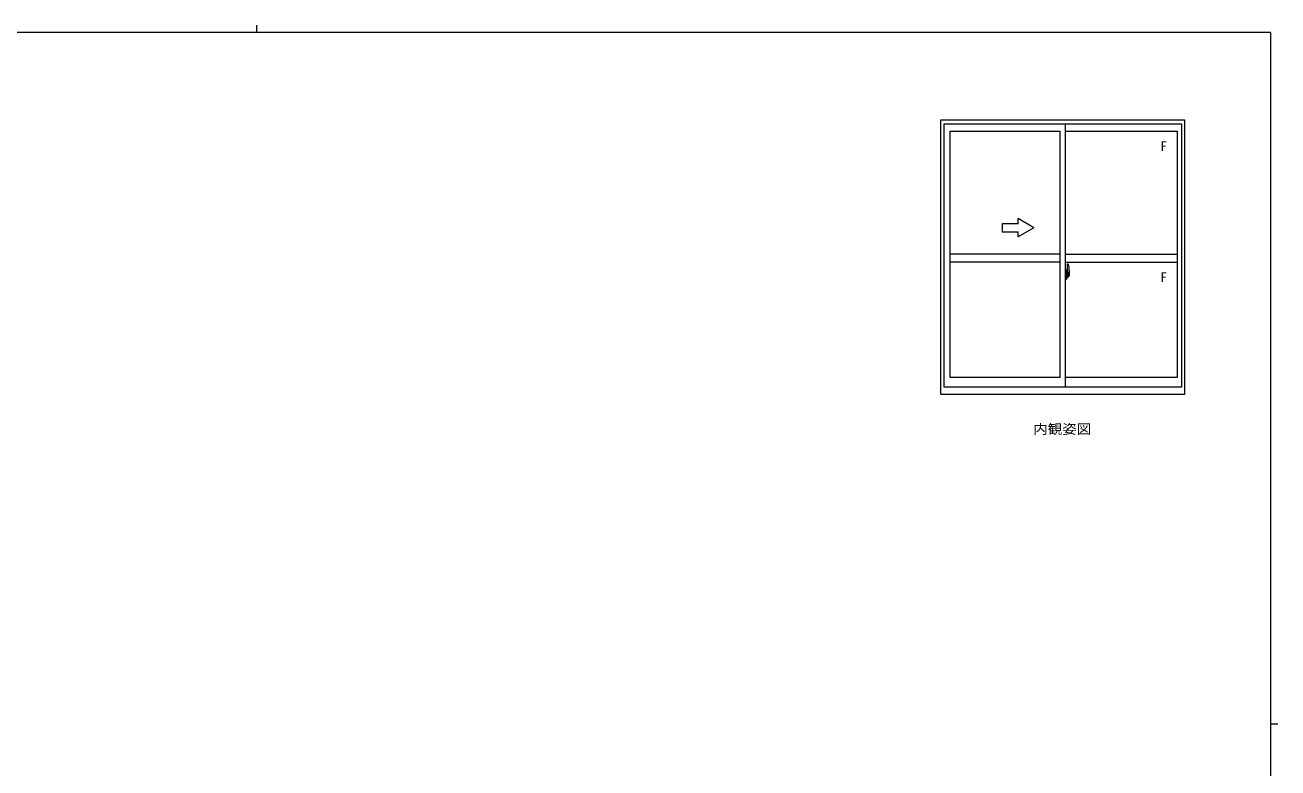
# Model space of a CAD drawing. Units: millimetres on the paper. Extents: x -420 to 373, y -297 to 267.
# Drawn here: x -120.6 to 355.1, y -14.9 to 267.2 of the extents above; entities that cross this region are included whole.
import ezdxf
from ezdxf.enums import TextEntityAlignment as Align

# ---------------------------------------------------------------- set-up
doc = ezdxf.new("R2010")
doc.units = ezdxf.units.MM
doc.linetypes.add('CHAIN2', pattern=[12, 9, -1, 1, -1])
doc.layers.add('0-1_YKK_ZWAK', color=7, linetype='Continuous', lineweight=9)
doc.layers.add('0-5_YKK_A1', color=4, linetype='Continuous', lineweight=9)
doc.layers.add('0-2_USER1', color=3, linetype='Continuous')
doc.styles.add('ＭＳ ゴシック', font='')
doc.styles.get('ＭＳ ゴシック').set_extended_font_data('MS Gothic')

msp = doc.modelspace()

# ---------------------------------------------------------------- linework, layer by layer
at = {"layer": '0-1_YKK_ZWAK'}
for p, q in [((-32.686, 267.2), (-32.686, 264.4)), ((352.3, 264.4), (-417.7, 264.4)), ((352.3, 264.4), (352.3, -260.6)), ((352.3, 1.9), (355.1, 1.9))]:
    msp.add_line(p, q, dxfattribs=at)
at = {"layer": '0-5_YKK_A1'}
for p, q in [((227.172, 126.97), (227.172, 231.22)), ((227.172, 231.22), (319.672, 231.22)), ((228.422, 129.72), (228.422, 229.72)), ((228.422, 229.72), (318.422, 229.72)), ((274.422, 129.72), (274.422, 229.72)), ((318.422, 229.72), (318.422, 129.72)), ((319.672, 231.22), (319.672, 126.97)), ((230.672, 133.42), (230.672, 226.87)), ((230.672, 226.87), (272.422, 226.87)), ((272.422, 133.42), (272.422, 226.87)), ((274.422, 226.87), (316.872, 226.87)), ((316.872, 226.87), (316.872, 133.42)), ((262.422, 190.22), (256.422, 193.684)), ((256.422, 191.72), (256.422, 193.684)), ((262.422, 190.22), (256.422, 186.756)), ((256.422, 186.756), (256.422, 188.72)), ((272.422, 180.22), (230.672, 180.22)), ((272.422, 177.22), (230.672, 177.22)), ((274.422, 180.22), (316.872, 180.22)), ((274.422, 177.22), (316.872, 177.22)), ((275.122, 176.369), (275.122, 173.11)), ((275.582, 176.379), (275.148, 176.394)), ((274.847, 174.13), (274.422, 174.145)), ((274.422, 174.145), (274.422, 170.645)), ((274.422, 172.532), (274.437, 172.532)), ((274.422, 172.207), (274.437, 172.207)), ((274.437, 172.754), (274.437, 171.685)), ((274.437, 172.754), (274.437, 172.749)), ((274.452, 172.769), (274.912, 172.753)), ((274.912, 171.687), (274.452, 171.671)), ((274.472, 171.795), (274.472, 171.738)), ((274.497, 171.82), (274.847, 171.82)), ((274.847, 171.713), (274.497, 171.713)), ((274.557, 172.885), (274.557, 172.815)), ((274.582, 172.91), (274.742, 172.91)), ((274.742, 172.79), (274.582, 172.79)), ((274.767, 172.885), (274.767, 172.815)), ((274.847, 174.13), (274.847, 173.145)), ((274.847, 174.1), (274.847, 173.145)), ((274.872, 174.1), (274.847, 174.1)), ((274.847, 173.145), (274.973, 173.14)), ((274.847, 173.145), (274.972, 173.145)), ((274.847, 171.645), (274.973, 171.649)), ((274.847, 170.69), (274.847, 171.645)), ((274.847, 171.645), (274.972, 171.645)), ((274.872, 174.125), (274.872, 173.17)), ((274.872, 174.125), (274.947, 174.125)), ((274.872, 173.17), (274.997, 173.17)), ((274.872, 171.795), (274.872, 171.738)), ((274.872, 170.665), (274.872, 171.62)), ((274.872, 171.62), (274.997, 171.62)), ((274.937, 172.728), (274.937, 171.711)), ((274.949, 172.729), (274.949, 172.061)), ((274.972, 173.145), (274.972, 173.17)), ((274.972, 171.645), (274.972, 171.62)), ((274.997, 174.075), (274.997, 173.17)), ((274.997, 172.803), (274.997, 173.116)), ((275.098, 172.968), (274.997, 172.97)), ((274.997, 171.674), (274.997, 171.987)), ((274.997, 171.82), (275.098, 171.822)), ((274.997, 170.715), (274.997, 171.62)), ((275.027, 172.367), (275.197, 172.367)), ((275.122, 173.15), (275.122, 172.591)), ((275.122, 173.11), (275.137, 173.11)), ((275.122, 172.591), (275.122, 172.943)), ((275.122, 172.652), (275.122, 172.887)), ((275.122, 172.694), (275.197, 172.694)), ((275.122, 171.847), (275.122, 172.367)), ((275.122, 172.367), (275.122, 171.569)), ((275.137, 173.11), (275.137, 172.813)), ((275.137, 172.813), (275.312, 172.813)), ((275.197, 172.985), (275.197, 173.035)), ((275.197, 172.813), (275.197, 172.591)), ((275.197, 172.367), (275.197, 171.569)), ((275.197, 172.367), (275.197, 172.367)), ((275.297, 172.367), (275.197, 172.367)), ((275.197, 172.293), (275.197, 172.367)), ((275.297, 172.293), (275.197, 172.293)), ((275.197, 172.247), (275.197, 172.293)), ((275.297, 172.247), (275.197, 172.247)), ((275.197, 172.054), (275.197, 172.247)), ((275.197, 172.224), (275.197, 171.953)), ((275.297, 172.054), (275.197, 172.054)), ((275.197, 171.999), (275.197, 172.054)), ((275.297, 171.999), (275.197, 171.999)), ((275.197, 171.995), (275.197, 171.999)), ((275.197, 171.995), (275.197, 171.864)), ((275.197, 171.953), (275.209, 171.953)), ((275.197, 171.864), (275.197, 171.852)), ((275.197, 171.852), (275.197, 171.8)), ((275.235, 173.262), (275.622, 173.262)), ((275.597, 173.19), (275.235, 173.19)), ((275.397, 171.532), (275.235, 171.532)), ((275.235, 171.457), (275.422, 171.457)), ((275.532, 171.759), (275.244, 171.759)), ((275.297, 172.367), (275.297, 172.565)), ((275.297, 172.481), (275.312, 172.481)), ((275.297, 172.367), (275.297, 172.367)), ((275.297, 172.293), (275.297, 172.367)), ((275.297, 172.247), (275.297, 172.293)), ((275.297, 172.054), (275.297, 172.247)), ((275.297, 171.999), (275.297, 172.054)), ((275.297, 171.995), (275.297, 171.999)), ((275.532, 171.905), (275.297, 171.905)), ((275.312, 172.813), (275.312, 171.995)), ((275.312, 172.029), (275.352, 172.029)), ((275.352, 172.029), (275.352, 171.995)), ((275.352, 172.023), (275.567, 172.023)), ((275.422, 171.507), (275.422, 171.457)), ((275.532, 171.953), (275.567, 171.953)), ((275.532, 171.775), (275.532, 171.905)), ((275.532, 171.759), (275.532, 171.775)), ((275.567, 172.023), (275.567, 171.85)), ((275.774, 171.858), (275.567, 171.85)), ((275.597, 172.21), (275.597, 173.19)), ((275.621, 172.152), (275.622, 172.2)), ((275.621, 172.163), (275.622, 172.2)), ((275.622, 172.202), (275.622, 173.262)), ((275.622, 172.2), (275.622, 172.202)), ((275.822, 174.125), (275.822, 171.908)), ((274.872, 170.69), (274.847, 170.69)), ((274.872, 170.665), (274.947, 170.665)), ((272.422, 133.42), (230.672, 133.42)), ((316.872, 133.42), (274.422, 133.42)), ((318.422, 129.72), (228.422, 129.72)), ((319.672, 126.97), (227.172, 126.97))]:
    msp.add_line(p, q, dxfattribs=at)
at = {"layer": '0-5_YKK_A1', "linetype": 'CHAIN2'}
msp.add_line((275.994, 172.22), (274.257, 172.22), dxfattribs=at)
at = {"layer": '0-5_YKK_A1'}
for points in [[(256.422, 191.72), (250.422, 191.72), (250.422, 188.72), (256.422, 188.72)], [(274.847, 171.645), (274.847, 170.66), (274.422, 170.645)], [(274.437, 172.754), (274.439, 172.762), (274.445, 172.767), (274.453, 172.769)], [(274.453, 171.671), (274.445, 171.673), (274.439, 171.678), (274.437, 171.685)], [(274.936, 172.737), (274.937, 172.733), (274.937, 172.728)], [(274.937, 171.711), (274.937, 171.707), (274.936, 171.703)], [(274.949, 172.729), (274.949, 172.729), (274.958, 172.731), (274.968, 172.736), (274.98, 172.749), (274.993, 172.775), (274.997, 172.803)], [(274.997, 171.987), (274.997, 171.996), (274.989, 172.024), (274.983, 172.037), (274.973, 172.049), (274.965, 172.056), (274.954, 172.06), (274.949, 172.061)], [(275.197, 172.591), (275.027, 172.591), (275.027, 172.393)], [(275.197, 172.393), (275.027, 172.393), (275.027, 172.367)], [(275.197, 173.152), (275.197, 172.813), (275.197, 172.591)], [(275.197, 172.591), (275.268, 172.583), (275.297, 172.565)], [(275.197, 172.393), (275.247, 172.389), (275.284, 172.38), (275.297, 172.367)], [(275.532, 171.905), (275.532, 171.995), (275.297, 171.995), (275.197, 171.995)], [(275.2, 171.784), (275.198, 171.792), (275.197, 171.8)], [(275.2, 171.784), (275.204, 171.778), (275.208, 171.773), (275.219, 171.765), (275.234, 171.76), (275.251, 171.76), (275.262, 171.762), (275.273, 171.765), (275.297, 171.775), (275.297, 171.775)], [(275.422, 171.457), (275.444, 171.487), (275.455, 171.504)]]:
    msp.add_lwpolyline(points, dxfattribs=at)
for centre, radius, start, end in [((275.147, 176.369), 0.025, 88, 180), ((275.58, 176.329), 0.05, 9.79346, 88), ((262.572, 174.084), 13.25, 0.17856, 9.79346), ((274.497, 171.795), 0.025, 90, 180), ((274.497, 171.738), 0.025, 180, 270), ((274.582, 172.885), 0.025, 90, 180), ((274.582, 172.815), 0.025, 180, 270), ((274.742, 172.885), 0.025, 0, 90), ((274.742, 172.815), 0.025, 270, 0), ((274.847, 171.795), 0.025, 0, 90), ((274.847, 171.738), 0.025, 270, 0), ((274.912, 172.727), 0.0254, 22.09753, 91.00793), ((274.912, 171.713), 0.0256, 269.33273, 337.56177), ((274.947, 174.075), 0.05, 0, 90), ((274.972, 173.116), 0.025, 0, 88), ((274.972, 171.674), 0.025, 271.99998, 0), ((275.097, 172.943), 0.025, 0, 88.99998), ((275.097, 171.847), 0.025, 270.99997, 0), ((275.235, 173.15), 0.113, 90, 180), ((275.235, 171.569), 0.113, 180, 270), ((275.235, 173.152), 0.0375, 90, 180), ((275.292, 172), 0.095, 183.2594, 273.08768), ((275.235, 171.569), 0.0375, 180, 270), ((274.712, 172.083), 0.88, 321.17381, 347.94702), ((275.397, 171.507), 0.025, 0, 90), ((274.673, 172.063), 0.933, 323.36708, 346.8425), ((274.314, 172.142), 1.307, 330.76877, 347.14854), ((274.712, 172.083), 0.88, 347.94702, 350.0179), ((274.126, 172.169), 1.472, 350.6691, 1.57924), ((274.673, 172.063), 0.933, 346.8425, 351.37085), ((274.314, 172.142), 1.307, 347.14854, 0.46379), ((274.146, 172.2), 1.476, 349.18681, 0.08105), ((275.597, 173.215), 0.025, 270, 0), ((275.772, 171.908), 0.05, 272, 0), ((274.947, 170.715), 0.05, 270, 0)]:
    msp.add_arc(centre, radius, start, end, dxfattribs=at)

# ---------------------------------------------------------------- texts
at = {"layer": '0-2_USER1', "style": 'ＭＳ ゴシック', "width": 1.1}
msp.add_text('内観姿図', height=3.666, dxfattribs=at).set_placement((262.21, 110.848), align=Align.BOTTOM_LEFT)
at = {"layer": '0-5_YKK_A1', "color": 3, "style": 'ＭＳ ゴシック'}
for p in [(310.495, 218.242), (310.495, 168.508)]:
    msp.add_text('F', height=3.666, dxfattribs=at).set_placement(p, align=Align.BOTTOM_LEFT)

doc.saveas('drawing.dxf')
